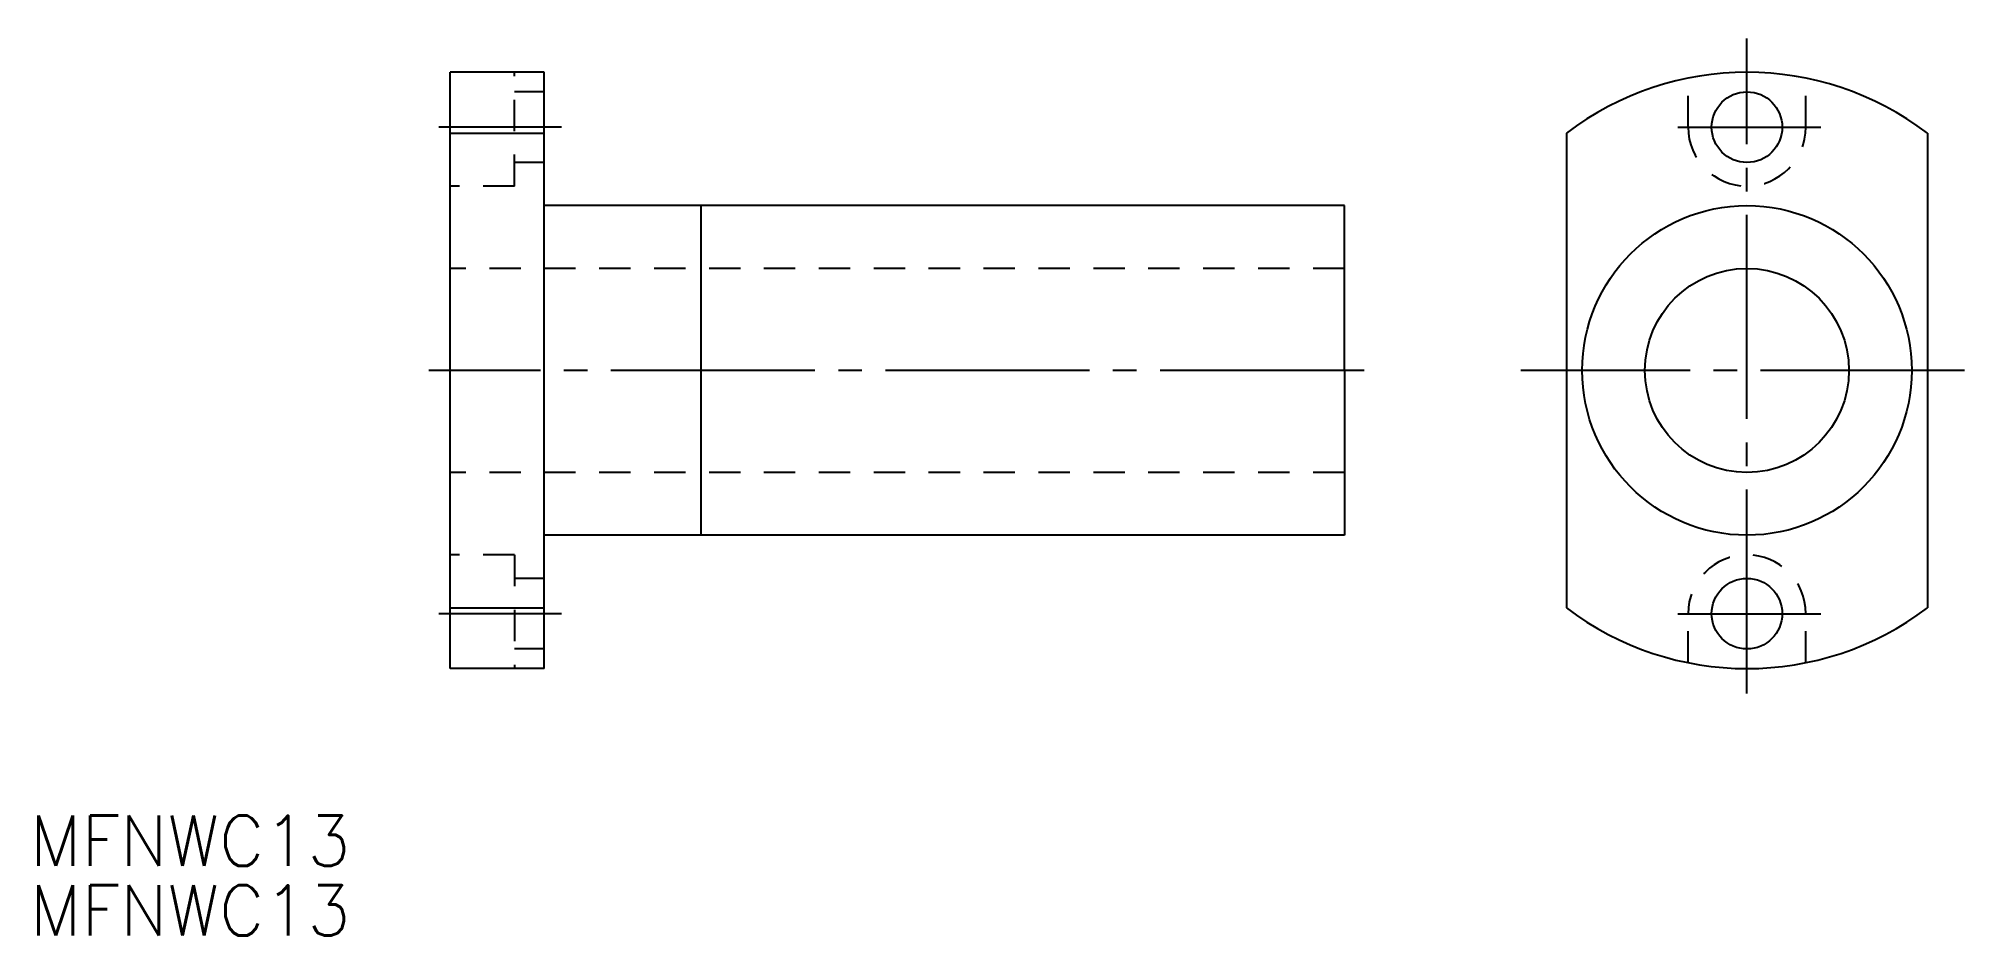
# Model space of a CAD drawing. Extents: x 80 to 203, y 139 to 196.
import ezdxf

# ---------------------------------------------------------------- set-up
doc = ezdxf.new("R2010")
doc.units = 0
doc.linetypes.add('CENTER', pattern=[17.5, 13, -1.5, 1.5, -1.5])
doc.linetypes.add('DASHED', pattern=[3.5, 2, -1.5])
doc.layers.get('0').update_dxf_attribs({"linetype": 'CONTINUOUS'})
doc.layers.add('CENTER', color=1, linetype='CENTER')
doc.styles.get("Standard").update_dxf_attribs({"font": 'txt.shx', "bigfont": '@extfont2.shx'})

msp = doc.modelspace()

# ---------------------------------------------------------------- linework, layer by layer
at = {"color": 7, "linetype": 'CONTINUOUS'}
for p, q in [((112.3, 193.71), (106.3, 193.71)), ((106.3, 155.71), (106.3, 193.71)), ((112.3, 155.71), (112.3, 193.71)), ((106.3, 189.83), (112.3, 189.83)), ((106.3, 189.83), (112.3, 189.83)), ((177.46, 189.83), (177.46, 159.58)), ((200.46, 189.83), (200.46, 159.58)), ((163.3, 185.21), (112.3, 185.21)), ((122.3, 164.21), (122.3, 185.21)), ((163.3, 174.71), (163.3, 185.21)), ((163.3, 174.71), (163.3, 164.21)), ((163.3, 164.21), (112.3, 164.21)), ((106.3, 159.58), (112.3, 159.58)), ((106.3, 159.58), (112.3, 159.58)), ((112.3, 155.71), (106.3, 155.71))]:
    msp.add_line(p, q, dxfattribs=at)
at = {"color": 3, "linetype": 'DASHED'}
for p, q in [((110.4, 186.46), (110.4, 193.71)), ((185.21, 190.21), (185.21, 193.32)), ((192.71, 190.21), (192.71, 193.32)), ((112.3, 192.46), (110.4, 192.46)), ((112.3, 187.96), (110.4, 187.96)), ((110.4, 186.46), (106.3, 186.46)), ((163.3, 181.21), (106.3, 181.21)), ((163.3, 168.21), (106.3, 168.21)), ((110.4, 162.96), (106.3, 162.96)), ((110.4, 162.96), (110.4, 155.71)), ((112.3, 161.46), (110.4, 161.46)), ((185.21, 156.09), (185.21, 159.21)), ((192.71, 156.09), (192.71, 159.21)), ((112.3, 156.96), (110.4, 156.96))]:
    msp.add_line(p, q, dxfattribs=at)
at = {"color": 7, "linetype": 'CONTINUOUS'}
for centre, radius in [((188.96, 190.21), 2.25), ((188.96, 174.71), 10.5), ((188.96, 174.71), 6.5), ((188.96, 159.21), 2.25)]:
    msp.add_circle(centre, radius, dxfattribs=at)
for start, end in [(52.7522, 127.2478), (232.7522, 307.2478)]:
    msp.add_arc((188.96, 174.71), 19, start, end, dxfattribs=at)
at = {"color": 3, "linetype": 'DASHED'}
for centre, start, end in [((188.96, 190.21), 180, 0), ((188.96, 159.21), 0, 180)]:
    msp.add_arc(centre, 3.75, start, end, dxfattribs=at)
at = {"layer": 'CENTER', "color": 1, "linetype": 'CENTER'}
for p, q in [((188.96, 154.12), (188.96, 195.86)), ((113.4, 190.21), (105.57, 190.21)), ((184.56, 190.21), (193.66, 190.21)), ((164.55, 174.71), (104.95, 174.71)), ((202.83, 174.71), (174.54, 174.71)), ((113.4, 159.21), (105.57, 159.21)), ((184.56, 159.21), (193.66, 159.21))]:
    msp.add_line(p, q, dxfattribs=at)

# ---------------------------------------------------------------- texts
at = {"color": 7, "linetype": 'CONTINUOUS'}
for p in [(79.51, 143.14), (79.51, 138.7)]:
    msp.add_text('MFNWC13', height=3.2, dxfattribs=at).set_placement(p)

doc.saveas('drawing.dxf')
